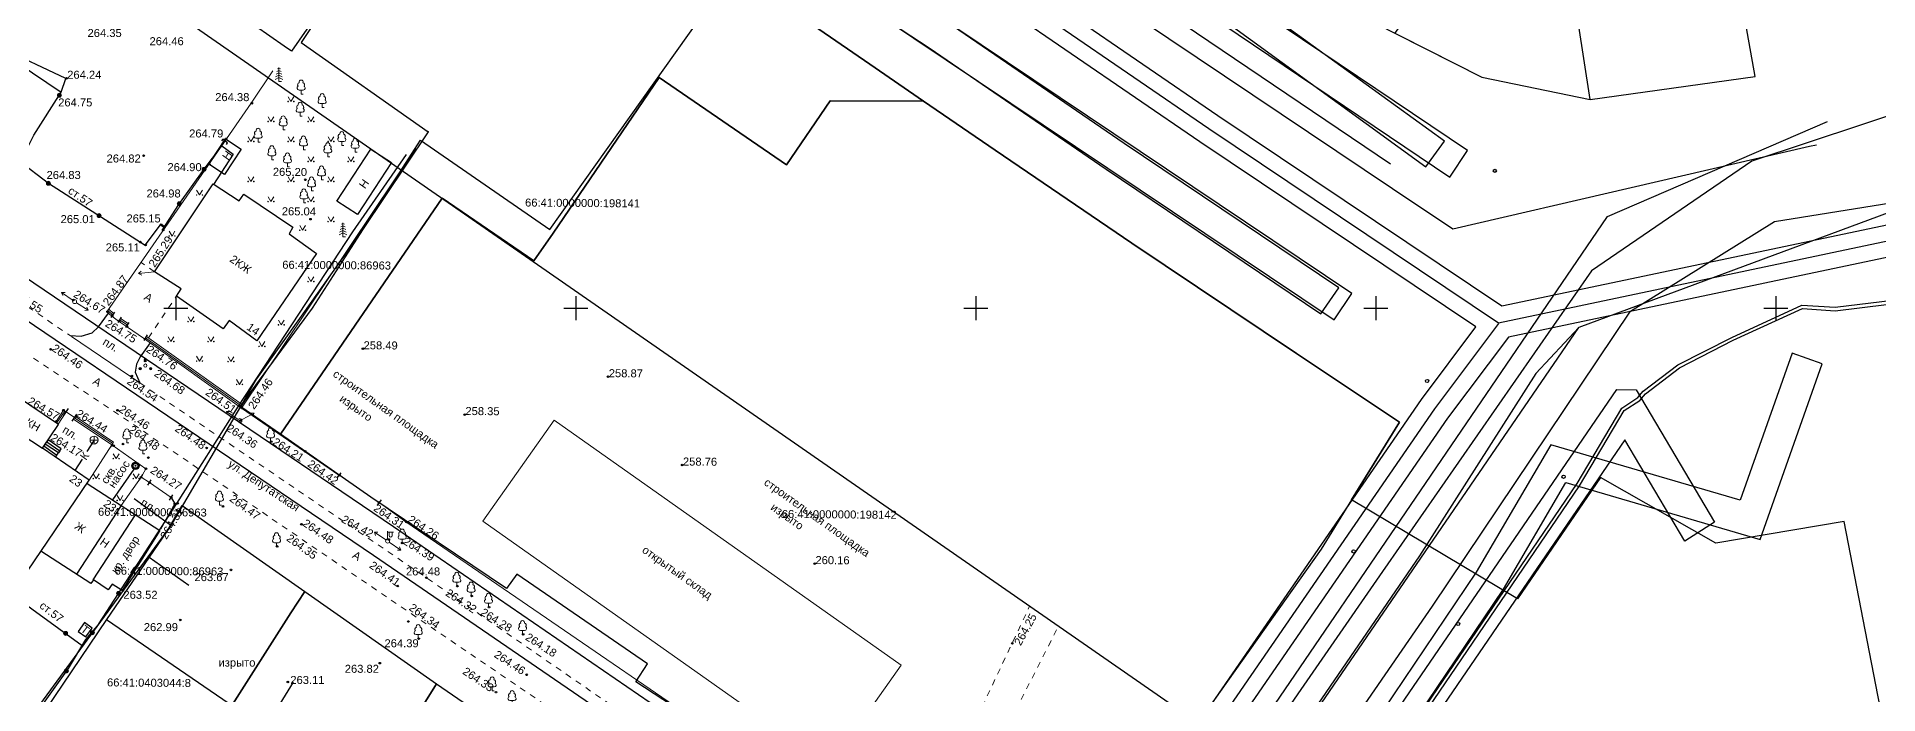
# Model space of a CAD drawing. Header units: metres. Extents: x -1448899 to 1563798, y -293564 to 398817.
# Drawn here: x 40582.6 to 40812.8, y 36951.7 to 37033.9 of the extents above; entities that cross this region are included whole.
import ezdxf
from ezdxf.enums import TextEntityAlignment as Align

# ---------------------------------------------------------------- set-up
doc = ezdxf.new("R2010")
doc.units = ezdxf.units.M
doc.set_wipeout_variables(frame=1)
doc.header["$PDMODE"] = 32
doc.header["$PDSIZE"] = 0.2
doc.linetypes.add('atp_1.5x1.5', pattern=[3, 1.5, -1.5])
for name, color, linetype in [('C', 134, 'Continuous'), ('LABELS', 254, 'Continuous'), ('P', 94, 'Continuous'), ('T', 1, 'Continuous'), ('Z', 30, 'Continuous'), ('Автодорожное хозяйство', 7, 'Continuous'), ('Газопроводы', 7, 'Continuous'), ('граница ск ЕКБ', 7, 'Continuous'), ('кадастр', 7, 'Continuous'), ('Канализации', 7, 'Continuous'), ('Крышки колодцев', 7, 'Continuous'), ('Объекты электропередачи', 7, 'Continuous'), ('Ограждения', 7, 'Continuous'), ('Отметка', 7, 'Continuous'), ('Пикет', 7, 'Continuous'), ('Растительность', 7, 'Continuous'), ('Сетка координат', 7, 'Continuous')]:
    doc.layers.add(name, color=color, linetype=linetype)
doc.styles.get("Standard").update_dxf_attribs({"font": 'arial.ttf'})
doc.styles.add('Бм431', font='')
doc.styles.get('Бм431').set_extended_font_data('Bm431', italic=True)
doc.linetypes.add('atp_0x1', pattern='A,0,[133,ltypeshp.shx,S=0.05,R=0,X=0,Y=0],-1', length=1)
doc.linetypes.add('atp_121_g', pattern='A,8,-0.6,["Г",Бм431,S=2,R=0,X=0,Y=-1],-2.3,24', length=34.9)
doc.linetypes.add('atp_122_k', pattern='A,2,-2,3,-0.6,["К",Бм431,S=2,R=0,X=-0.5,Y=-1],-2,4,-2,8,-2,8,-2,6', length=41.6)
doc.linetypes.add('atp_472', pattern='A,0,-8,[130,ltypeshp.shx,S=0.4,R=0,X=0,Y=0],0', length=8)
doc.linetypes.add('atp_474_1a', pattern='A,1,-0.4,[133,ltypeshp.shx,S=0.1,R=0,X=0,Y=0],0.0001,[133,ltypeshp.shx,S=0.2,R=0,X=-0.1,Y=0],0,[133,ltypeshp.shx,S=0.3,R=0,X=-0.2,Y=0],0.0001,[133,ltypeshp.shx,S=0.4,R=0,X=-0.3,Y=0],0,[133,ltypeshp.shx,S=0.5,R=0,X=-0.4,Y=0],0.0001,[130,ltypeshp.shx,S=0.25,R=0,X=0.1,Y=0.75],-0.6,3', length=5.0003)
doc.linetypes.add('atp_474_3b', pattern='A,3,-1,1.1,-0.34,[132,ltypeshp.shx,S=0.4,R=0,X=-0.34,Y=0],0.0001,[133,ltypeshp.shx,S=0.06,R=0,X=0,Y=0],0,[130,ltypeshp.shx,S=0.2,R=0,X=0.06,Y=0.6],-0.46,1.1,-1', length=8.0001)
doc.linetypes.add('atp_476_3', pattern='A,1,[131,ltypeshp.shx,S=0.56,R=0,X=-0.56,Y=-0.56],5,[131,ltypeshp.shx,S=0.56,R=180,X=0.56,Y=0.56],4', length=10)

# ---------------------------------------------------------------- blocks, each defined once
blk = doc.blocks.new('A$C441d7248')
at = {"layer": 'граница ск ЕКБ', "color": 5, "lineweight": 30}
blk.add_lwpolyline([(216.79, 5.82), (307.27, 137.68), (92.91, 286.43), (0, 152.62), (216.79, 5.82)], dxfattribs=at)
blk = doc.blocks.new('atp_106a')
at = {"color": 0, "linetype": 'ByBlock', "lineweight": -2}
blk.add_circle((0, 0), 0.5, dxfattribs=at)
blk = doc.blocks.new('atp_115c')
at = {"color": 0, "linetype": 'ByBlock', "lineweight": -2}
for points in [[(3.29, -0.5), (4, 0), (3.29, 0.5)], [(0.5, 0), (4, 0)]]:
    blk.add_lwpolyline(points, dxfattribs=at)
blk = doc.blocks.new('atp_390a')
at = {"color": 0, "linetype": 'ByBlock', "lineweight": -2}
for points in [[(0, 0.99), (-0.51, 0.99)], [(0, 0.99), (0.51, 0.99)], [(0, 0), (0, 0.99)], [(0.5, 0), (0, 0)]]:
    blk.add_lwpolyline(points, dxfattribs=at)
for centre, start, end in [((-0.51, 1.49), 115.6346, 270), ((-0.39, 2.32), 97.9406, 227.8197), ((0, 3), 90, 202.242), ((0, 3), 337.758, 90), ((0.39, 2.32), 312.1803, 82.0594), ((0.51, 1.49), 270, 64.3654)]:
    blk.add_arc(centre, 0.5, start, end, dxfattribs=at)
blk = doc.blocks.new('atp_390e')
at = {"color": 0, "linetype": 'ByBlock', "lineweight": -2}
for p, q in [((0, 1), (-0.976, 0.512)), ((0, 1.6), (-0.832, 1.184)), ((0, 2.2), (-0.688, 1.856)), ((0, 2.8), (-0.544, 2.528)), ((0, 3.4), (-0.4, 3.2)), ((0, 3.4), (0.4, 3.2)), ((0, 2.8), (0.544, 2.528)), ((0, 2.2), (0.688, 1.856)), ((0, 1.6), (0.832, 1.184)), ((0, 1), (0.976, 0.512))]:
    blk.add_line(p, q, dxfattribs=at)
blk.add_lwpolyline([(0.6, 0), (0, 0), (0, 3.5)], dxfattribs=at)
blk = doc.blocks.new('atp_395')
at = {"linetype": 'ByBlock', "lineweight": -2}
h = blk.add_hatch(color=0, dxfattribs=at)
h.paths.add_polyline_path([(0.3, 1.5, 1), (-0.3, 1.5, 1)])
h.paths.add_polyline_path([(-1.6, -0.75, 1), (-1, -0.75, 1)])
h.paths.add_polyline_path([(1.6, -0.75, 1), (1, -0.75, 1)])
at = {"color": 0, "linetype": 'ByBlock', "lineweight": -2}
for centre, radius in [((0, 0), 0.4), ((0, 1.5), 0.3), ((-1.3, -0.75), 0.3), ((1.3, -0.75), 0.3)]:
    blk.add_circle(centre, radius, dxfattribs=at)
blk = doc.blocks.new('atp_115a')
at = {"color": 0, "linetype": 'ByBlock', "lineweight": -2}
for points in [[(0, 0), (4, 0)], [(3.29, -0.5), (4, 0), (3.29, 0.5)]]:
    blk.add_lwpolyline(points, dxfattribs=at)
blk = doc.blocks.new('atp_110')
at = {"color": 0, "linetype": 'ByBlock', "lineweight": -2}
for p, q in [((0, 0.5), (0, 2.5)), ((0, 2.25), (1.5, 2.25))]:
    blk.add_line(p, q, dxfattribs=at)
blk.add_lwpolyline([(0.4, 2.25), (0.4, 1.36, 1.040016), (1.1, 1.36), (1.1, 2.25)], format="xyb", dxfattribs=at)
blk = doc.blocks.new('atp_117kb')
at = {"color": 0, "linetype": 'ByBlock', "lineweight": -2}
for points in [[(-1, 0), (1, 0)], [(0, 1), (0, -1)]]:
    blk.add_lwpolyline(points, dxfattribs=at)
blk.add_circle((0, 0), 1, dxfattribs=at)
blk = doc.blocks.new('atp_416')
at = {"color": 0, "linetype": 'ByBlock', "lineweight": -2}
blk.add_lwpolyline([(0.72, 1.2), (0, 0), (-0.72, 1.2)], dxfattribs=at)
for centre in [(-0.72, 0), (0.72, 0)]:
    blk.add_circle(centre, 0.075, dxfattribs=at)
blk = doc.blocks.new('atp_107a')
at = {"linetype": 'ByBlock', "lineweight": -2}
h = blk.add_hatch(color=0, dxfattribs=at)
edge = h.paths.add_edge_path()
edge.add_arc((0, 0), 0.5, 0, 360)
at = {"color": 0, "linetype": 'ByBlock', "lineweight": -2}
blk.add_circle((0, 0), 0.5, dxfattribs=at)
blk = doc.blocks.new('atp_122b')
at = {"color": 0, "linetype": 'ByBlock', "lineweight": -2}
blk.add_lwpolyline([(0.5, 0.75), (0, 0.75), (0, -0.75), (0.5, -0.75)], dxfattribs=at)
blk = doc.blocks.new('A$C0BB7152E')
at = {"layer": 'C', "linetype": 'Continuous'}
blk.add_lwpolyline([(1533167.28, 387583.37), (1533164.91, 387585.21), (1533166.38, 387577.59), (1533149.2, 387552.07), (1533160.1, 387546.68), (1533173.68, 387543.97)], close=True, dxfattribs=at)
at = {"layer": 'P', "linetype": 'Continuous'}
for points in [[(1533212.98, 387456.1), (1533205.83, 387491.48), (1533189.82, 387488.64), (1533175.34, 387496.74), (1533165.09, 387481.52), (1533144.22, 387493.7), (1533150.15, 387503.46), (1533137.21, 387511.96), (1533116.54, 387525.57), (1533099.34, 387537.06), (1533090.35, 387543.13), (1533083.59, 387547.7), (1533066.5, 387559.26)], [(1533146.48, 387553.42), (1533160.1, 387546.68), (1533173.68, 387543.97), (1533194.26, 387547.03), (1533186.85, 387586.97)]]:
    blk.add_lwpolyline(points, dxfattribs=at)
for points in [[(1532988.7, 387587.54), (1533000.09, 387579.74), (1533021.97, 387565.24), (1533016.99, 387557.08), (1533011.31, 387548.77), (1533010.36, 387549.37), (1532997.75, 387558.07), (1532977.66, 387571.31), (1532976.24, 387572.85), (1532978.37, 387576.16), (1532980.93, 387577.37), (1532982.06, 387578.08), (1532984.14, 387581.06)], [(1533027.53, 387537.78), (1533043.76, 387526.73), (1533066.5, 387559.26), (1533083.59, 387547.7), (1533090.35, 387543.13), (1533078.7, 387543.06), (1533073.28, 387535.03), (1533057.27, 387545.81), (1533044.18, 387526.29), (1533041.79, 387522.78), (1533030.28, 387530.54), (1533010.29, 387500.87), (1533005.31, 387504.27), (1533006.59, 387506.2), (1533014.19, 387516.67)], [(1533010.29, 387500.87), (1533030.28, 387530.54), (1533041.79, 387522.78), (1533044.18, 387526.29), (1533057.27, 387545.81), (1533073.28, 387535.03), (1533078.7, 387543.06), (1533090.35, 387543.13), (1533099.34, 387537.06), (1533116.54, 387525.57), (1533137.21, 387511.96), (1533150.15, 387503.46), (1533144.22, 387493.7), (1533140.47, 387487.53), (1533116.61, 387453.32), (1533105.62, 387436.99), (1533072.3, 387459.38), (1533071.77, 387459.46), (1533054.94, 387470.28), (1533056.38, 387472.53), (1533039.97, 387483.63), (1533038.69, 387481.83), (1533021.63, 387493.11)], [(1532991.97, 387447.52), (1532980.07, 387455.36), (1532974.7, 387458.86), (1532996.37, 387488.86), (1532998.06, 387491.86), (1533013.5, 387481.25), (1533011.75, 387478.56), (1532999.07, 387458.3)], [(1532991.97, 387447.52), (1532999.07, 387458.3), (1533011.75, 387478.56), (1533013.5, 387481.25), (1533030.05, 387469.82), (1533028.49, 387467.27), (1533019.78, 387453.76), (1533008.29, 387436.82), (1533007.73, 387436)], [(1533024.41, 387425.19), (1533007.73, 387436), (1533008.29, 387436.82), (1533019.78, 387453.76), (1533028.49, 387467.27), (1533030.05, 387469.82), (1533046.66, 387458.59)]]:
    blk.add_lwpolyline(points, close=True, dxfattribs=at)
at = {"layer": 'T', "linetype": 'Continuous'}
for points in [[(1531471.1, 388647.56), (1531597.86, 388564.74), (1531734.76, 388474.26), (1531856.12, 388395.18), (1531960.97, 388326.54), (1532128.67, 388216.81), (1532237.14, 388145.93), (1532347.26, 388073.74), (1532398.37, 388041.82), (1532462.29, 387997.96), (1532554.9, 387936.17), (1532659.79, 387865.18), (1532757.55, 387799.79), (1532894.76, 387708.15), (1533011.51, 387630.55), (1533067.25, 387589.95), (1533148.76, 387535.75)], [(1532798.26, 387762.82), (1532831.66, 387740.48), (1532837.08, 387736.85), (1532968.08, 387647.89), (1533069.49, 387578.07), (1533126.02, 387539.98), (1533162.43, 387515.99), (1533213.55, 387527.16), (1533278.16, 387206.03), (1533488.35, 387245.4), (1533629.1, 387273.09)], [(1532827.72, 387748.04), (1532883.98, 387710.65), (1532964.78, 387656.44), (1532996.97, 387634.78), (1533096.42, 387567.41), (1533149.07, 387532.68), (1533156.64, 387527.7), (1533201.13, 387538.36), (1533202.02, 387538.55)], [(1533044.69, 387305.28), (1533063.43, 387333.06), (1533068.13, 387338.83), (1533074.08, 387349.1), (1533083.72, 387364.36), (1533103.29, 387393), (1533108.95, 387401.48), (1533112.84, 387408.27), (1533130.12, 387432.87), (1533153.36, 387466.73), (1533172.73, 387495.69), (1533178.21, 387505.13), (1533180.17, 387506.43), (1533180.86, 387507.24), (1533185.12, 387510.55), (1533191.8, 387514.03), (1533200.43, 387518.05), (1533204.51, 387517.83), (1533220.35, 387519.91)], [(1533044.42, 387305.59), (1533063.15, 387333.36), (1533067.85, 387339.13), (1533073.79, 387349.38), (1533083.44, 387364.65), (1533103.01, 387393.29), (1533108.66, 387401.76), (1533112.56, 387408.56), (1533129.83, 387433.17), (1533153.07, 387467.02), (1533172.44, 387495.98), (1533177.94, 387505.45), (1533179.92, 387506.77), (1533180.6, 387507.57), (1533184.9, 387510.91), (1533191.6, 387514.39), (1533200.32, 387518.48), (1533204.5, 387518.25), (1533220.28, 387520.32)], [(1533030.39, 387586.42), (1533034.63, 387583.78), (1533012.49, 387549.86), (1533028.45, 387538.83), (1533028.51, 387538.92)], [(1533330.57, 387567.05), (1533274, 387556.26), (1533216.53, 387544.1), (1533193.93, 387536.43), (1533174.02, 387522.56), (1533148.19, 387484.78), (1533102.62, 387418.08), (1532923.45, 387153.07), (1532596.95, 386668.16), (1532501.82, 386525.68), (1532463.24, 386470.75), (1532364.18, 386323.11), (1532278.05, 386197.05), (1532195.94, 386075.2), (1532063.54, 385880.4), (1531928.37, 385674.27)], [(1531934.83, 385669.49), (1532071.49, 385875.31), (1532203.45, 386070.48), (1532286.31, 386192.02), (1532371.45, 386319.02), (1532470.86, 386466.5), (1532497.05, 386506.13), (1532602.58, 386664.36), (1532929.87, 387147.97), (1533109.5, 387414.14), (1533154.44, 387480.52), (1533178.92, 387517.57), (1533196.83, 387528.9), (1533218.91, 387532.64), (1533276.64, 387542.75), (1533333.71, 387553.63)], [(1532064.33, 385872.03), (1533175.95, 387529.37), (1533203.37, 387541.48)], [(1533028.45, 387538.83), (1533020.42, 387526.61), (1533012.98, 387515.96), (1533007.25, 387507.76), (1533005.84, 387505.29)], [(1533216.73, 387532.26), (1533172.46, 387515.46), (1533167.14, 387509.68), (1533152.77, 387486.79), (1533098.63, 387406.47), (1533045.06, 387327.01), (1532998.78, 387258.35), (1532937.35, 387167.22), (1532873.99, 387071.58), (1532810.63, 386975.94), (1532667.81, 386765.52), (1532524.99, 386555.1), (1532479.89, 386488.38), (1532403.68, 386375.5), (1532346.97, 386290.94), (1532292.36, 386209.52), (1532231.58, 386118.89), (1532181.03, 386043.53), (1532122.68, 385957.78), (1533172.46, 387515.46)], [(1533162.43, 387515.89), (1533154.53, 387505.18), (1533111.68, 387441.91), (1533082.13, 387397.43), (1533060.27, 387365.97), (1533034.71, 387328.22), (1532997.57, 387271.25), (1532964.96, 387223.72), (1532933.37, 387176.37), (1532874.68, 387089.36), (1532843.38, 387040.66), (1532805.03, 386986.44), (1532776.13, 386943.81), (1532731.6, 386971.39), (1532708.71, 386938.73), (1532656.13, 386861.1), (1532653.98, 386858.22), (1532649.48, 386852.18), (1532588.17, 386895.63), (1532585.35, 386897.71), (1532581.82, 386900.16), (1532575.32, 386889.29)], [(1533005.84, 387505.29), (1532998.66, 387492.8)], [(1532998.66, 387492.8), (1532996.67, 387489.36), (1532994.01, 387485.38), (1532988.73, 387477.56), (1532975.79, 387458.08), (1532974.89, 387458.71), (1532964.32, 387441.74), (1532959.99, 387435.38), (1532952.54, 387424.79)], [(1532996.67, 387489.36), (1532992.05, 387492.65)], [(1532994.01, 387485.38), (1532998.97, 387481.93)], [(1532988.73, 387477.56), (1533008.68, 387464.14), (1533017.35, 387458.1), (1533020.9, 387463.9), (1533041.61, 387449.66), (1533039.29, 387446.23), (1533051.58, 387438.09), (1533075.57, 387421.28), (1533077.65, 387423.9)], [(1533008.68, 387464.14), (1533012.15, 387469.88)]]:
    blk.add_lwpolyline(points, dxfattribs=at)
for centre in [(1533161.83, 387534.98), (1533153.57, 387508.65), (1533170.72, 387496.81), (1533144.54, 387487.27), (1533157.69, 387478.31)]:
    blk.add_circle(centre, 0.2, dxfattribs=at)
at = {"layer": 'Z', "linetype": 'Continuous'}
for points in [[(1533629.25, 387271.12), (1533488.73, 387243.43), (1533276.59, 387203.68), (1533212.06, 387524.79), (1533163.69, 387514.22), (1533156.17, 387504.03), (1533113.34, 387440.8), (1533083.78, 387396.31), (1533061.92, 387364.84), (1533036.38, 387327.12), (1532999.24, 387270.14), (1532966.62, 387222.6), (1532935.02, 387175.25), (1532876.35, 387088.27), (1532845.03, 387039.54), (1532806.68, 386985.3), (1532776.71, 386941.1), (1532732.15, 386968.69), (1532710.35, 386937.6), (1532656.87, 386858.62), (1532725.1, 386809.85)], [(1532931.71, 387177.49), (1532963.3, 387224.84), (1532995.91, 387272.36), (1533033.04, 387329.33), (1533058.61, 387367.1), (1533080.48, 387398.55), (1533110.02, 387443.02), (1533152.9, 387506.34), (1533159.62, 387515.45), (1533124.91, 387538.32), (1533068.35, 387576.42)], [(1532856.55, 387777.42), (1532845.84, 387760.82), (1532846.86, 387760.17), (1532834.41, 387741.05), (1532969.21, 387649.55), (1533070.62, 387579.72), (1533127.13, 387541.64), (1533162.82, 387518.13), (1533215.03, 387529.52), (1533279.74, 387208.38), (1533487.97, 387247.36), (1533628.75, 387274.99)], [(1533072.84, 387561.74), (1533141.88, 387516.18), (1533144.08, 387519.52), (1533074.2, 387565.64)], [(1533123.94, 387555.53), (1533156.19, 387534.15), (1533158.4, 387537.48), (1533130.75, 387555.78)], [(1533068.7, 387564.19), (1533091.02, 387549.79), (1533113.26, 387534.79), (1533140.22, 387516.95), (1533142.43, 387520.19), (1533115.47, 387538.03), (1533093.23, 387553.04)], [(1533127.65, 387553.65), (1533153.19, 387535.4), (1533155.52, 387538.64), (1533129.89, 387556.89)], [(1532978, 387520.44), (1533024.5, 387489.47), (1533067.03, 387460.78)], [(1533146.89, 387462.62), (1533177.31, 387507.78), (1533179.72, 387507.75), (1533189.61, 387491.29), (1533185.93, 387488.86), (1533178.36, 387501.47), (1533150.53, 387460.16)], [(1533064.59, 387457.12), (1533022.06, 387485.81), (1532975.56, 387516.78)], [(1533149.24, 387461.46), (1533163.3, 387482.68), (1533171, 387496.1), (1533195.37, 387489.17), (1533202.95, 387511.19), (1533199.17, 387512.49), (1533192.83, 387494.05), (1533169.08, 387500.8), (1533159.9, 387484.78), (1533145.86, 387463.6)]]:
    blk.add_lwpolyline(points, dxfattribs=at)
at = {"layer": 'LABELS'}
for s, p in [('66:41:0000000:198141', (1533047.83, 387530.07)), ('66:41:0000000:86963', (1533017.15, 387522.06)), ('66:41:0000000:86963', (1532994.36, 387491.01)), ('66:41:0000000:198142', (1533080.22, 387491.4)), ('66:41:0000000:86963', (1532996.49, 387483.66)), ('66:41:0403044:8', (1532994.1, 387469.69))]:
    blk.add_text(s, height=1, dxfattribs=at).set_placement(p, align=Align.MIDDLE_CENTER)
blk = doc.blocks.new('A$C0ab4c2d5')
at = {"elevation": 264.33}
blk.add_lwpolyline([(142.97, 235.75), (145.04, 238.91), (147.01, 237.62), (144.93, 234.46)], close=True, dxfattribs=at)
for points in [[(158.98, 231.13), (163.21, 237.64), (165.79, 235.97), (161.56, 229.46)], [(127.6, 176.66), (128.39, 177.75), (127.42, 178.45), (126.64, 177.36)]]:
    blk.add_lwpolyline(points, close=True)
for points in [[(136.18, 222.31), (143.5, 233.29), (146.77, 231.17), (147.36, 232.02), (153.49, 227.88), (153, 227.06), (156.41, 224.59), (148.99, 213.68), (145.51, 216.2), (144.78, 215.15), (138.91, 219.24), (139.5, 220.16), (136.18, 222.31)], [(132.99, 215.98), (132.55, 215.32)], [(115.32, 209.18), (107.02, 197.03), (112.1, 193.5), (118.32, 202.79), (122.18, 200.27), (124.16, 203.22), (115.32, 209.18)], [(125.88, 203.63), (126.46, 204.5)], [(112.1, 193.5), (110.66, 191.33), (120.3, 184.88), (128, 196.24), (122.18, 200.27)], [(130.88, 200.76), (130.66, 200.43)], [(127.77, 195.84), (136.83, 189.95), (132.13, 182.46), (130.89, 183.25), (130.39, 182.56), (128.54, 183.8), (128.23, 183.33), (121.99, 187.39)]]:
    blk.add_lwpolyline(points)
for points, elevation in [([(131.17, 217.27), (130.73, 216.6)], 262.41), ([(132.03, 216.62), (131.59, 215.95)], 262.41), ([(135.27, 214.4), (134.83, 213.73)], 262.41), ([(124.85, 204.35), (125.43, 205.22)], -262.41), ([(138.26, 194.1), (138.72, 193.29), (136.91, 190.14)], 264.23)]:
    blk.add_lwpolyline(points, dxfattribs=dict(elevation=elevation))
at = {"layer": 'Автодорожное хозяйство', "color": 7, "linetype": 'atp_1.5x1.5', "lineweight": 15, "ltscale": 0.5, "flags": 128}
for points in [[(136.18, 222.31), (134.51, 223.47)], [(135.42, 214.04), (138.91, 219.24)], [(222.73, 147.81), (226.51, 149.19), (229.33, 152.18), (238.1, 164.67), (245.57, 180.5)], [(229.14, 143.39), (229.72, 146.34), (234.98, 153.12), (241.61, 163.14), (249.17, 178)]]:
    blk.add_lwpolyline(points, dxfattribs=at)
at = {"layer": 'Автодорожное хозяйство', "color": 7, "linetype": 'atp_0x1', "lineweight": 15, "ltscale": 0.5, "flags": 128}
for points in [[(130.84, 216.76), (131.7, 216.12)], [(125.79, 214.23), (134.35, 208.41)], [(132.66, 215.48), (134.94, 213.9)], [(125.14, 204.78), (126.18, 204.09)], [(134.51, 196.62), (135.57, 195.95), (138.26, 194.1)]]:
    blk.add_lwpolyline(points, dxfattribs=at)
blk.add_lwpolyline([(220.6, 160.52), (229.51, 173.15), (186.13, 203.77), (177.22, 191.15)], close=True, dxfattribs=at)
at = {"layer": 'Газопроводы', "linetype": 'atp_121_g', "lineweight": 30, "ltscale": 0.5, "elevation": 262.41, "flags": 128}
for points in [[(108.07, 255.27), (108.35, 255.61), (124.51, 244.74)], [(119.45, 236.04), (121.11, 239.37), (124.51, 244.74), (125.11, 246.47), (116.96, 250.29)], [(137.18, 227.53), (139.22, 230.73), (142.38, 235.11), (144.6, 238.06), (146, 236.99), (143.56, 233.21)], [(119.24, 236.2), (122.91, 233.37), (135, 225.64), (136.95, 228.18), (137.4, 227.86)], [(129.21, 178.28), (128.51, 177.46), (127.55, 176.34), (125.38, 172.7), (121.23, 166.87), (116.5, 159.86), (116.15, 160.13), (111.15, 153.1), (107.29, 147.43), (103.55, 141.46), (100.29, 136.79), (99.65, 136.18), (93.32, 126.95), (93.23, 126.83)]]:
    blk.add_lwpolyline(points, dxfattribs=at)
at = {"layer": 'Газопроводы', "linetype": 'atp_121_g', "lineweight": 30, "ltscale": 0.5, "flags": 128}
for points in [[(144.6, 238.06), (145.01, 238.65)], [(110.66, 191.33), (119.84, 185.18), (117.93, 182.29), (127.12, 175.61)]]:
    blk.add_lwpolyline(points, dxfattribs=at)
at = {"layer": 'Газопроводы', "ltscale": 0.5}
for points in [[(125.62, 214.34), (127.02, 214.26), (128.38, 214.67), (129.2, 215.41), (130.42, 217.13)], [(123.8, 199.15), (124.52, 200.19), (122.87, 201.3), (122.71, 201.06), (124.34, 199.93), (124.16, 199.67), (122.51, 200.76), (122.35, 200.53), (123.97, 199.4)], [(134.3, 196.29), (134.73, 196.96)], [(159.47, 197.18), (158.99, 196.54)], [(132.02, 193.08), (126.44, 184.49)], [(128.52, 183.81), (133.8, 191.92)]]:
    blk.add_lwpolyline(points, dxfattribs=at)
for points, elevation in [([(135.63, 213.4), (134.38, 211.66), (133.91, 210.76), (133.75, 209.77), (134.35, 208.41)], 262.41), ([(135.35, 195.61), (135.78, 196.29)], 264.27), ([(138.04, 193.76), (138.47, 194.43)], 264.23), ([(164.5, 193.78), (164.01, 193.14)], 262.41)]:
    blk.add_lwpolyline(points, dxfattribs=dict(at, elevation=elevation))
at = {"layer": 'Канализации', "linetype": 'atp_122_k', "lineweight": 30, "ltscale": 0.5, "flags": 128}
for points in [[(128.62, 201.27), (127.72, 199.84)], [(127.13, 198.89), (126.23, 197.46)]]:
    blk.add_lwpolyline(points, dxfattribs=at)
at = {"layer": 'Ограждения', "color": 7, "linetype": 'atp_474_1a', "lineweight": 15, "ltscale": 0.5, "elevation": 262.41, "flags": 128}
for points in [[(150.98, 247.42), (148.27, 243.36), (130.23, 217.3)], [(168.79, 237.7), (147.06, 205.25), (154.94, 199.85)], [(167.59, 191.03), (222.46, 153.46)]]:
    blk.add_lwpolyline(points, dxfattribs=at)
at = {"layer": 'Ограждения', "color": 7, "linetype": 'Continuous', "lineweight": 15, "ltscale": 0.5, "elevation": 262.41, "flags": 128}
for points in [[(130.84, 216.76), (130.23, 217.3)], [(131.06, 217.1), (130.46, 217.63)], [(132.88, 215.82), (131.92, 216.45)], [(132.66, 215.48), (131.7, 216.12)], [(147.29, 205.58), (135.16, 214.23)], [(147.06, 205.25), (134.93, 213.9)], [(126.07, 203.88), (130.85, 200.68)], [(126.29, 204.22), (131.05, 201.02), (130.83, 200.69)]]:
    blk.add_lwpolyline(points, dxfattribs=at)
at = {"layer": 'Ограждения', "color": 7, "linetype": 'atp_474_3b', "lineweight": 15, "ltscale": 0.5, "elevation": 262.41, "flags": 128}
for points in [[(130.95, 216.93), (130.35, 217.46)], [(132.77, 215.65), (131.81, 216.28)], [(135.05, 214.06), (147.17, 205.42)]]:
    blk.add_lwpolyline(points, dxfattribs=at)
at = {"layer": 'Ограждения', "color": 7, "linetype": 'Continuous', "lineweight": 15, "ltscale": 0.5, "flags": 128}
for points in [[(123.79, 203.47), (124.8, 205)], [(124.12, 203.25), (125.14, 204.78), (124.8, 205)]]:
    blk.add_lwpolyline(points, dxfattribs=at)
at = {"layer": 'Ограждения', "color": 7, "linetype": 'atp_472', "lineweight": 15, "ltscale": 0.5, "flags": 128}
blk.add_lwpolyline([(123.95, 203.36), (124.97, 204.89)], dxfattribs=at)
at = {"layer": 'Ограждения', "color": 7, "linetype": 'atp_472', "lineweight": 15, "ltscale": 0.5, "elevation": 262.41, "flags": 128}
blk.add_lwpolyline([(126.18, 204.05), (130.96, 200.84)], dxfattribs=at)
at = {"layer": 'Ограждения', "color": 7, "linetype": 'atp_476_3', "lineweight": 15, "ltscale": 0.5, "flags": 128}
for points in [[(130.83, 200.69), (128, 196.24)], [(130.83, 200.69), (135.11, 197.68), (134.5, 196.63), (132.02, 193.08)]]:
    blk.add_lwpolyline(points, dxfattribs=at)
at = {"layer": 'Ограждения', "color": 7, "linetype": 'atp_476_3', "lineweight": 15, "ltscale": 0.5, "elevation": 262.41, "flags": 128}
for points in [[(159.23, 196.86), (154.94, 199.85)], [(164.25, 193.46), (167.59, 191.03)]]:
    blk.add_lwpolyline(points, dxfattribs=at)
at = {"layer": 'Пикет', "color": 0}
for p in [(125.19, 246.48, 264.24), (124.29, 244.37, 264.76), (148.34, 243.37, 264.38), (145.11, 238.92, 264.79), (134.82, 236.81, 264.82), (142.46, 235.12, 264.91), (143.04, 235.76, 264.8), (122.98, 233.38, 264.83), (155.03, 233.8, 265.21), (139.3, 230.74, 264.98), (129.31, 229.25, 265.01), (137.02, 228.19, 265.15), (137.25, 228.02, 265.15), (155.68, 228.88, 265.04), (134.41, 226.01, 265.11), (135.07, 225.65, 265.15), (137.26, 227.54, 265.13), (130.31, 217.31, 264.87), (130.89, 216.79, 264.76), (131.77, 216.13, 264.79), (132.73, 215.49, 264.75), (123.2, 212.61, 264.46), (135, 213.91, 264.75), (162.22, 212.68, 258.49), (135.02, 211.15, 264.68), (133.34, 209.27, 264.54), (192.88, 209.18, 258.88), (124.8, 205, 264.58), (131.56, 204.99, 264.46), (146.75, 205.51, 264.51), (147.13, 205.26, 264.46), (123.92, 203.61, 264.48), (126.32, 204.18, 264.44), (174.96, 204.45, 258.36), (131.06, 200.58, 264.52), (132.25, 200.77, 264.48), (142.69, 200.28, 264.48), (150.77, 201.08, 264.21), (135.42, 199.08, 264.35), (155.01, 199.86, 264.16), (202.14, 198.14, 258.76), (134.5, 196.63, 264.27), (135.11, 197.68, 264.23), (135.57, 195.95, 264.27), (159.3, 196.87, 264.42), (138.26, 194.1, 264.45), (139.06, 193.35, 264.15), (164.25, 193.46, 264.31), (138.72, 193.29, 264.31), (144.73, 192.97, 264.47), (167.66, 191.04, 264.26), (154.55, 190.74, 264.49), (151.5, 187.99, 264.35), (167.14, 188.39, 264.39), (145.74, 185.04, 263.67), (218.71, 185.82, 260.17), (132.2, 182.47, 263.52), (166.58, 183.02, 264.41), (170.16, 184.07, 264.48), (174.04, 183.01, 264.32), (175.82, 181.78, 264.32), (178, 180.38, 264.28), (139.4, 178.78, 262.99), (167.9, 178.59, 264.34), (169.19, 176.45, 264.38), (182.26, 176.98, 264.18), (243.42, 175.87, 264.26), (164.35, 173.38, 263.82), (152.85, 171.03, 263.11), (182.71, 171.93, 264.46), (178.87, 169.76, 264.33)]:
    blk.add_point(p, dxfattribs=at)
at = {"layer": 'Газопроводы', "linetype": 'Continuous', "lineweight": 30, "xscale": 0.5, "yscale": 0.5, "zscale": 0.5, "rotation": 235.3125076752677}
blk.add_blockref('atp_122b', (145.01, 238.65), dxfattribs=at)
at = {"layer": 'кадастр', "rotation": 359.5536696139991}
blk.add_blockref('A$C0BB7152E', (-1535830.43, -375345.19), dxfattribs=at)
at = {"layer": 'Объекты электропередачи', "color": 7, "linetype": 'Continuous', "lineweight": 15}
for name, p, xscale, yscale, zscale, rotation in [('atp_107a', (124.29, 244.37, 264.76), 0.4999999999999996, 0.4999999999999996, 0.4999999999999996, 321.2733548779389), ('atp_107a', (142.38, 235.11, 262.41), 0.4999999999999996, 0.4999999999999996, 0.4999999999999996, 321.2733548779389), ('atp_107a', (122.91, 233.37, 262.41), 0.4999999999999996, 0.4999999999999996, 0.4999999999999996, 321.2733548779389), ('atp_107a', (139.27, 230.8, 262.41), 0.4999999999999996, 0.4999999999999996, 0.4999999999999996, 321.2733548779389), ('atp_107a', (129.25, 229.32, 262.41), 0.4999999999999996, 0.4999999999999996, 0.4999999999999996, 321.2733548779389), ('atp_115a', (136.18, 222.31), 0.4999999999999994, 0.4999999999999994, 0.4999999999999994, 186.9354492693238), ('atp_107a', (131.69, 182.1, 262.41), 0.4999999999999996, 0.4999999999999996, 0.4999999999999996, 321.2733548779389), ('atp_107a', (125.07, 177.1), 0.4999999999999996, 0.4999999999999996, 0.4999999999999996, 321.2733548779389), ('atp_107a', (128.41, 177.19), 0.4999999999999996, 0.4999999999999996, 0.4999999999999996, 321.2733548779389), ('atp_107a', (125.17, 172.41, 262.41), 0.4999999999999996, 0.4999999999999996, 0.4999999999999996, 321.2733548779389)]:
    blk.add_blockref(name, p, dxfattribs=dict(at, xscale=xscale, yscale=yscale, zscale=zscale, rotation=rotation))
at = {"layer": 'Растительность', "color": 7, "linetype": 'Continuous', "lineweight": 15, "xscale": 0.5, "yscale": 0.5, "zscale": 0.5}
for name, p in [('atp_390e', (151.74, 246.07)), ('atp_416', (153.24, 243.58)), ('atp_390a', (154.51, 244.52)), ('atp_390a', (157.13, 242.83)), ('atp_416', (150.74, 241.08)), ('atp_390a', (152.28, 240.05)), ('atp_390a', (154.39, 241.74)), ('atp_416', (155.74, 241.08)), ('atp_390a', (149.12, 238.49)), ('atp_390a', (159.59, 238.09)), ('atp_416', (148.24, 238.58)), ('atp_390a', (150.85, 236.31)), ('atp_390a', (152.8, 235.42)), ('atp_416', (153.24, 238.58)), ('atp_390a', (154.79, 237.53)), ('atp_390a', (157.83, 236.68)), ('atp_416', (158.24, 238.58)), ('atp_390a', (161.26, 237.25)), ('atp_416', (155.74, 236.08)), ('atp_390a', (157.06, 233.78)), ('atp_416', (160.74, 236.08)), ('atp_416', (141.81, 231.9)), ('atp_416', (148.24, 233.58)), ('atp_416', (153.24, 233.58)), ('atp_390a', (154.85, 230.92)), ('atp_390a', (155.81, 232.41)), ('atp_416', (158.24, 233.58)), ('atp_416', (150.74, 231.08)), ('atp_416', (155.74, 231.08)), ('atp_416', (154.7, 227.49)), ('atp_416', (158.24, 228.58)), ('atp_390e', (159.74, 226.65)), ('atp_416', (138.37, 226.77)), ('atp_416', (155.74, 221.08)), ('atp_416', (140.74, 216.08)), ('atp_416', (138.24, 213.58)), ('atp_416', (143.24, 213.58)), ('atp_416', (152.03, 215.67)), ('atp_416', (149.61, 212.97)), ('atp_395', (135.04, 210.58)), ('atp_416', (141.81, 211.14)), ('atp_416', (145.74, 211.08)), ('atp_416', (146.81, 208.22)), ('atp_390a', (132.72, 200.93, 264.41)), ('atp_390a', (150.69, 201.07)), ('atp_390a', (134.74, 199.53, 264.31)), ('atp_416', (131.39, 198.95)), ('atp_416', (128.89, 196.45)), ('atp_416', (133.89, 196.45)), ('atp_416', (131.87, 193.72)), ('atp_390a', (144.29, 193.15, 264.36)), ('atp_390a', (151.44, 187.94, 264.24)), ('atp_390a', (173.96, 183, 263.84)), ('atp_390a', (175.75, 181.77, 263.84)), ('atp_390a', (177.93, 180.38, 263.81)), ('atp_390a', (169.15, 176.46, 264.43)), ('atp_390a', (182.19, 176.97, 263.7)), ('atp_390a', (178.38, 169.91, 264.49)), ('atp_390a', (180.87, 168.21, 264.4))]:
    blk.add_blockref(name, p, dxfattribs=at)
at = {"layer": 'Отметка'}
for s, p in [('264.35', (127.81, 251.65, 264.35)), ('264.46', (135.56, 250.62, 264.46)), ('264.24', (125.27, 246.43, 264.24)), ('264.75', (124.14, 242.97, 264.76)), ('264.38', (143.77, 243.63, 264.38)), ('264.79', (140.51, 239.09, 264.79)), ('264.83', (122.69, 233.9, 264.83)), ('264.82', (130.19, 235.96, 264.82)), ('264.90', (137.8, 234.88, 264.91)), ('264.98', (135.18, 231.59, 264.98)), ('265.01', (124.44, 228.38, 265.01)), ('265.15', (132.68, 228.47, 265.15)), ('265.11', (130.08, 224.85, 265.11)), ('263.67', (141.18, 183.64, 263.67)), ('264.48', (167.61, 184.35, 264.48)), ('263.52', (132.29, 181.43, 263.52)), ('262.99', (134.84, 177.39, 262.99)), ('264.39', (164.93, 175.37, 264.38)), ('изрыто', (144.18, 172.96)), ('263.82', (159.96, 172.18, 263.82)), ('263.11', (153.16, 170.78, 263.11))]:
    blk.add_text(s, height=1, dxfattribs=at).set_placement(p)
for s, rotation, p in [('Н', 54.8976, (145.38, 236.15)), ('265.20', 359.5537, (150.97, 234.3, 265.21)), ('ст.57', 325.317, (125.28, 232.21, -3.81)), ('Н', 54.8976, (162.49, 232.59)), ('265.04', 359.5537, (152.09, 229.37, 265.04)), ('265.29', 57.2377, (136.21, 222.77, -0.04)), ('2КЖ', 324.7223, (145.49, 223.66)), ('264.87', 53.5777, (130.44, 217.96, 264.87)), ('264.55', 327.4618, (118.19, 219.39)), ('264.67', 328.2867, (125.97, 219.22, 264.67)), ('А', 328.8555, (134.76, 218.89)), ('264.75', 328.8555, (129.91, 215.55, 264.75)), ('14', 324.7223, (147.6, 215.17)), ('264.46', 325.475, (123.25, 212.52, 264.46)), ('пл.', 328.8555, (129.61, 213.26, 529.5)), ('264.76', 325.4401, (135.07, 212.37, 264.75)), ('258.49', 359.5537, (162.31, 212.62, 258.49)), ('264.68', 324.7169, (136.05, 209.37, 264.68)), ('строительная площадка', 324.5909, (158.38, 209.32)), ('258.87', 359.5537, (192.96, 209.13, 258.88)), ('А', 328.319, (128.36, 208.36, 261.85)), ('264.54', 325.8653, (132.64, 208.38, 264.54)), ('264.57', 329.8297, (120.23, 205.86, 264.57)), ('264.44', 328.5532, (126.28, 204.32, 264.44)), ('264.46', 325.8653, (131.61, 204.9, 264.46)), ('изрыто', 324.5909, (159.21, 206.21)), ('258.35', 359.5537, (175.04, 204.4, 258.36)), ('КН', 329.8297, (119.96, 203.2, 264.57)), ('пл.', 328.5532, (124.57, 202.27, 264.44)), ('264.48', 324.9136, (132.86, 202.36, 264.48)), ('264.48', 325.0891, (138.64, 202.48, 264.48)), ('264.17', 328.5532, (123.08, 201.31)), ('264.21', 327.7557, (150.84, 200.79, 264.21)), ('264.27', 327.2522, (135.57, 197.24, 264.27)), ('ул. Депутатская', 326.3131, (145.27, 198.03)), ('264.42', 324.929, (155.22, 198.06, 264.42)), ('258.76', 359.5537, (202.23, 198.09, 258.76)), ('23', 324.7223, (125.44, 196.21)), ('скв.', 56.9775, (130.23, 195.69)), ('строительная площадка', 324.5909, (212.27, 195.76)), ('23', 324.7223, (129.7, 193.09)), ('пл.', 328.5532, (134.35, 193.2, 264.44)), ('264.47', 324.1322, (145.47, 193.73, 264.47)), ('Ж', 324.7223, (126.08, 190.29)), ('264.31', 59.2172, (137.68, 188.77, 264.31)), ('264.48', 325.3557, (154.6, 190.65, 264.49)), ('264.42', 331.0932, (159.45, 191.07, 264.42)), ('264.31', 325.3577, (163.46, 192.53, 264.31)), ('264.26', 326.2458, (167.75, 191.11, 264.26)), ('изрыто', 324.5909, (213.1, 192.65)), ('Н', 324.7223, (129.26, 188.3)), ('кр. двор', 56.9775, (131.51, 184.46)), ('264.35', 324.2713, (152.58, 188.79, 264.35)), ('264.39', 327.5421, (167.16, 188.36, 264.39)), ('А', 328.319, (160.81, 186.62, 261.85)), ('открытый склад', 324.5909, (197.03, 187.32, 264.18)), ('260.16', 359.5537, (218.79, 185.77, 260.17)), ('264.41', 324.8867, (162.94, 185.39, 264.41)), ('264.32', 326.6644, (172.46, 181.91, 264.32)), ('ст.57', 322.3301, (121.71, 180.39, 262.34)), ('264.34', 324.2955, (167.9, 180.11, 264.34)), ('264.28', 328.1632, (176.84, 179.48, 264.28)), ('264.25', 61.0743, (244.45, 175.49, 264.26)), ('Т', 322.3301, (126.86, 177.44, 262.34)), ('264.18', 327.4644, (182.44, 176.38, 264.18)), ('264.33', 326.2307, (174.59, 172.12, 264.33)), ('264.46', 326.7361, (178.54, 174.22, 264.46))]:
    blk.add_text(s, height=1, rotation=rotation, dxfattribs=at).set_placement(p)
at = {"layer": 'Объекты электропередачи', "color": 7, "linetype": 'Continuous', "lineweight": 15, "xscale": 0.5, "yscale": 0.5, "zscale": 0.5}
for p in [(126.2, 218.57), (165.32, 188.64, 264.42)]:
    blk.add_blockref('atp_106a', p, dxfattribs=at)
at = {"layer": 'Автодорожное хозяйство', "color": 7, "linetype": 'atp_1.5x1.5', "lineweight": 15, "ltscale": 0.5, "flags": 128}
blk.add_lwpolyline([(103.98, 228.52), (112.53, 223.23), (125.62, 214.34)], dxfattribs=at)
at = {"layer": 'Газопроводы', "linetype": 'atp_121_g', "lineweight": 30, "ltscale": 0.5, "elevation": 262.41, "flags": 128}
blk.add_lwpolyline([(129.21, 178.28), (138.99, 193.34), (146.68, 205.5), (160.99, 227.31), (167.69, 236.94)], dxfattribs=at)
at = {"layer": 'Пикет', "color": 0}
for p in [(126.04, 218.76, 264.67), (165.47, 188.84, 264.42)]:
    blk.add_point(p, dxfattribs=at)
at = {"layer": 'Объекты электропередачи', "color": 7, "linetype": 'Continuous', "lineweight": 15}
for p, xscale, yscale, zscale, rotation in [((126.2, 218.57), 0.5, 0.5, 0.5, 144.5866871691589), ((126.2, 218.57), 0.4999999999999999, 0.4999999999999999, 0.4999999999999999, 327.3958394027007), ((165.32, 188.64, 264.42), 0.5, 0.5, 0.5, 145.8095101275663), ((165.32, 188.64, 264.42), 0.4999999999999997, 0.4999999999999997, 0.4999999999999997, 326.0385699995718)]:
    blk.add_blockref('atp_115c', p, dxfattribs=dict(at, xscale=xscale, yscale=yscale, zscale=zscale, rotation=rotation))
at = {"layer": 'Объекты электропередачи', "color": 7, "linetype": 'Continuous', "lineweight": 15, "xscale": 0.5, "yscale": 0.5, "zscale": 0.5}
blk.add_blockref('atp_110', (165.32, 188.64), dxfattribs=at)
at = {"layer": 'Растительность', "color": 7, "linetype": 'Continuous', "lineweight": 15, "xscale": 0.5, "yscale": 0.5, "zscale": 0.5}
blk.add_blockref('atp_390a', (167.14, 188.39, 264.39), dxfattribs=at)
at = {"layer": 'Объекты электропередачи', "color": 7, "linetype": 'Continuous', "lineweight": 15, "xscale": 0.5, "yscale": 0.5, "zscale": 0.5}
blk.add_blockref('atp_106a', (146.85, 203.7), dxfattribs=at)
at = {"color": 5, "lineweight": 30}
blk.add_lwpolyline([(216.79, 5.82), (307.27, 137.68), (92.91, 286.43), (0, 152.62), (216.79, 5.82)], dxfattribs=at)
at = {"layer": 'Автодорожное хозяйство', "color": 7, "linetype": 'atp_1.5x1.5', "lineweight": 15, "ltscale": 0.5, "flags": 128}
blk.add_lwpolyline([(35.76, 165.34), (36.1, 166.02), (44.24, 178.85), (46.19, 181.73), (58.35, 199.59), (83.69, 235.09), (84.24, 235.09), (89.55, 232.58), (98.41, 227.06), (110.51, 219.18), (118.52, 213.14), (131.3, 204.73), (145, 195.43), (157.97, 186.57), (194.08, 162.02), (201.14, 156.74), (206.86, 152.77), (224.2, 141.04), (236.11, 134.08)], dxfattribs=at)
at = {"layer": 'Пикет', "color": 0}
blk.add_point((146.92, 203.71, 264.36), dxfattribs=at)
at = {"layer": 'Объекты электропередачи', "color": 7, "linetype": 'Continuous', "lineweight": 15}
for xscale, yscale, zscale, rotation in [(0.5000000000000001, 0.5000000000000001, 0.5000000000000001, 145.7333126746819), (0.5, 0.5, 0.5, 27.71675809907153)]:
    blk.add_blockref('atp_115c', (146.85, 203.7), dxfattribs=dict(at, xscale=xscale, yscale=yscale, zscale=zscale, rotation=rotation))
at = {"layer": 'Отметка'}
for s, rotation, p in [('264.51', 324.7497, (142.46, 207.01, 264.51)), ('264.46', 55.6387, (148.63, 205.02, 264.46)), ('264.36', 326.5473, (145.07, 202.52, 264.36))]:
    blk.add_text(s, height=1, rotation=rotation, dxfattribs=at).set_placement(p)
at = {"layer": 'Крышки колодцев', "color": 7, "linetype": 'Continuous', "lineweight": 15, "xscale": 0.5, "yscale": 0.5, "zscale": 0.5}
blk.add_blockref('atp_117kb', (128.62, 201.27), dxfattribs=at)
at = {"linetype": 'ByBlock', "lineweight": -2}
blk.add_wipeout([(134.25, 198.05), (134.25, 198.07), (134.25, 198.08), (134.25, 198.1), (134.24, 198.12), (134.24, 198.13), (134.24, 198.15), (134.24, 198.16), (134.23, 198.18), (134.23, 198.19), (134.22, 198.21), (134.22, 198.22), (134.21, 198.24), (134.2, 198.25), (134.2, 198.26), (134.19, 198.28), (134.18, 198.29), (134.17, 198.3), (134.16, 198.32), (134.15, 198.33), (134.14, 198.34), (134.13, 198.35), (134.12, 198.36), (134.11, 198.38), (134.1, 198.39), (134.09, 198.4), (134.08, 198.41), (134.06, 198.42), (134.05, 198.42), (134.04, 198.43), (134.03, 198.44), (134.01, 198.45), (134, 198.46), (133.98, 198.46), (133.97, 198.47), (133.96, 198.47), (133.94, 198.48), (133.93, 198.48), (133.91, 198.49), (133.9, 198.49), (133.88, 198.5), (133.86, 198.5), (133.85, 198.5), (133.83, 198.5), (133.82, 198.5), (133.8, 198.5), (133.79, 198.5), (133.77, 198.5), (133.76, 198.5), (133.74, 198.5), (133.72, 198.5), (133.71, 198.49), (133.69, 198.49), (133.68, 198.49), (133.66, 198.48), (133.65, 198.48), (133.63, 198.47), (133.62, 198.47), (133.61, 198.46), (133.59, 198.45), (133.58, 198.45), (133.56, 198.44), (133.55, 198.43), (133.54, 198.42), (133.53, 198.41), (133.51, 198.4), (133.5, 198.39), (133.49, 198.38), (133.48, 198.37), (133.47, 198.36), (133.46, 198.35), (133.45, 198.33), (133.44, 198.32), (133.43, 198.31), (133.42, 198.3), (133.41, 198.28), (133.4, 198.27), (133.4, 198.26), (133.39, 198.24), (133.38, 198.23), (133.38, 198.21), (133.37, 198.2), (133.37, 198.18), (133.36, 198.17), (133.36, 198.15), (133.36, 198.14), (133.35, 198.12), (133.35, 198.11), (133.35, 198.09), (133.35, 198.08), (133.35, 198.06), (133.35, 198.05), (133.35, 198.03), (133.35, 198.01), (133.35, 198), (133.35, 197.98), (133.36, 197.97), (133.36, 197.95), (133.36, 197.94), (133.37, 197.92), (133.37, 197.91), (133.38, 197.89), (133.38, 197.88), (133.39, 197.86), (133.4, 197.85), (133.4, 197.84), (133.41, 197.82), (133.42, 197.81), (133.43, 197.8), (133.44, 197.78), (133.45, 197.77), (133.46, 197.76), (133.47, 197.75), (133.48, 197.74), (133.49, 197.73), (133.5, 197.71), (133.51, 197.7), (133.53, 197.7), (133.54, 197.69), (133.55, 197.68), (133.56, 197.67), (133.58, 197.66), (133.59, 197.65), (133.61, 197.65), (133.62, 197.64), (133.63, 197.63), (133.65, 197.63), (133.66, 197.62), (133.68, 197.62), (133.69, 197.62), (133.71, 197.61), (133.72, 197.61), (133.74, 197.61), (133.76, 197.61), (133.77, 197.6), (133.79, 197.6), (133.8, 197.6), (133.82, 197.6), (133.83, 197.6), (133.85, 197.61), (133.86, 197.61), (133.88, 197.61), (133.9, 197.61), (133.91, 197.62), (133.93, 197.62), (133.94, 197.63), (133.96, 197.63), (133.97, 197.64), (133.98, 197.64), (134, 197.65), (134.01, 197.66), (134.03, 197.66), (134.04, 197.67), (134.05, 197.68), (134.06, 197.69), (134.08, 197.7), (134.09, 197.71), (134.1, 197.72), (134.11, 197.73), (134.12, 197.74), (134.13, 197.75), (134.14, 197.77), (134.15, 197.78), (134.16, 197.79), (134.17, 197.8), (134.18, 197.82), (134.19, 197.83), (134.2, 197.84), (134.2, 197.86), (134.21, 197.87), (134.22, 197.89), (134.22, 197.9), (134.23, 197.91), (134.23, 197.93), (134.24, 197.94), (134.24, 197.96), (134.24, 197.98), (134.24, 197.99), (134.25, 198.01), (134.25, 198.02), (134.25, 198.04)], dxfattribs=at)
h = blk.add_hatch(color=256, dxfattribs=at)
edge = h.paths.add_edge_path()
edge.add_arc((133.8, 198.05), 0.45, 0, 360)
edge = h.paths.add_edge_path(flags=17)
edge.add_arc((133.8, 198.05), 0.3, 0, 360)
h = blk.add_hatch(color=256, dxfattribs=at)
edge = h.paths.add_edge_path()
edge.add_arc((133.8, 198.05), 0.0375, 0, 360)
blk.add_lwpolyline([(133.59, 197.65), (130.91, 193.8)])
for radius in [0.45, 0.3, 0.0375]:
    blk.add_circle((133.8, 198.05), radius, dxfattribs=at)
at = {"layer": 'Автодорожное хозяйство', "color": 7, "linetype": 'atp_1.5x1.5', "lineweight": 15, "ltscale": 0.5, "flags": 128}
blk.add_lwpolyline([(134.35, 208.41), (170.16, 184.07), (222.73, 147.81)], dxfattribs=at)
at = {"layer": 'Отметка'}
for s, rotation, p in [('К', 54.0858, (127.61, 198.66)), ('насос', 56.9775, (131.14, 195.18))]:
    blk.add_text(s, height=1, rotation=rotation, dxfattribs=at).set_placement(p)

msp = doc.modelspace()

# ---------------------------------------------------------------- linework, layer by layer
at = {"layer": 'Газопроводы', "color": 6, "lineweight": 200}
msp.add_circle((43176.13, 37749.97), 11368.91, dxfattribs=at)
at = {"layer": 'Сетка координат', "color": 92}
for p, q in [((40598.5, 37000), (40601.5, 37000)), ((40600, 37001.5), (40600, 36998.5)), ((40648.5, 37000), (40651.5, 37000)), ((40650, 37001.5), (40650, 36998.5)), ((40698.5, 37000), (40701.5, 37000)), ((40700, 37001.5), (40700, 36998.5)), ((40748.5, 37000), (40751.5, 37000)), ((40750, 37001.5), (40750, 36998.5)), ((40798.5, 37000), (40801.5, 37000)), ((40800, 37001.5), (40800, 36998.5))]:
    msp.add_line(p, q, dxfattribs=at)

# ---------------------------------------------------------------- block references
at = {"layer": 'Газопроводы'}
msp.add_blockref('A$C441d7248', (40461.14, 36782.24), dxfattribs=at)

# ---------------------------------------------------------------- next in the draw order: block references
at = {"layer": 'Газопроводы', "rotation": 359.9999655066117}
msp.add_blockref('A$C0ab4c2d5', (40461.14, 36782.24), dxfattribs=at)

doc.saveas('drawing.dxf')
